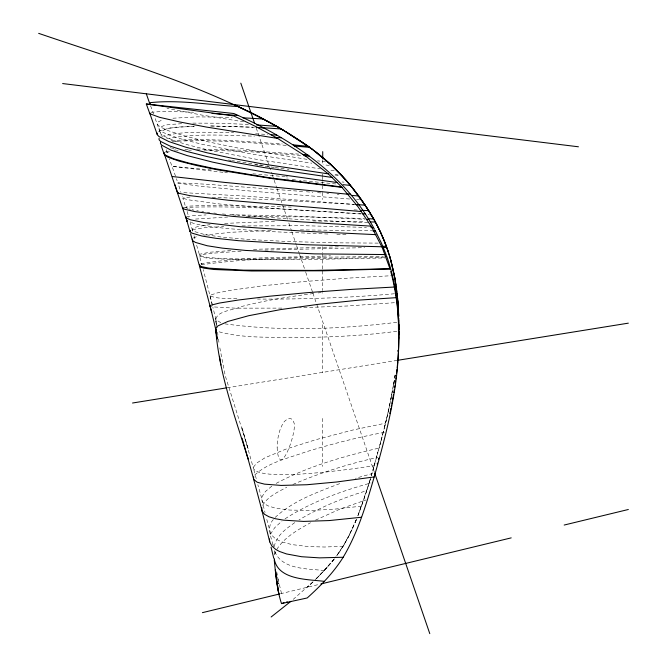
<?xml version="1.0" encoding="UTF-8"?>
<svg xmlns="http://www.w3.org/2000/svg" width="667" height="667" viewBox="0 0 667 667"><rect width="100%" height="100%" fill="white"/><g stroke="black" fill="none" stroke-linecap="round" stroke-linejoin="round"><path stroke-width="0.5" stroke-dasharray="3.33 2.5" d="M394.656 378.389L395.189 374.746M395.181 374.912L394.747 377.805M394.906 376.755L395.147 375.129M393.813 383.633L394.405 380.015M394.364 380.198L387.936 413.056M394.139 381.641L393.03 388.169M393.647 384.601L393.313 386.535M274.27 546.657C276.263 535.618 286.276 528.572 294.872 522.561M392.73 389.828L392.063 393.413M392.446 391.379L392.338 391.963M391.729 395.156L391.837 394.581M391.479 396.423L391.796 394.781M391.554 396.031L390.82 399.7M390.879 399.45L391.221 397.74M390.528 401.15L388.319 411.364M389.445 406.261L389.811 404.561M388.736 409.488L385.543 423.178L352.651 430.065L315.975 439.661L285.734 449.174L264.991 457.779L256.695 463.073L253.685 466.833L253.502 468.501L256.645 480.173M388.002 412.781L384.159 428.731M387.544 414.749L386.76 418.126M386.351 419.818L381.157 440.337M384.767 426.305L385.159 424.746M383.984 429.431L384.384 427.864M383.192 432.549L383.592 430.99M383.492 431.366L379.915 444.997M382.383 435.668L382.791 434.109M381.591 438.711L370.685 477.914M380.04 444.514L380.74 441.887M379.331 447.132L378.489 450.25M377.655 453.277L377.897 452.409L376.863 456.178M376.446 457.687L376.997 455.678M375.513 461.047L376.255 458.362M374.762 463.723L374.954 463.056M374.387 465.066L374.912 463.181M374.587 464.349L374.195 465.733L350.15 469.184L323.537 472.319L299.066 474.237L281.182 474.654L269.335 474.137L260.388 472.82L254.986 470.66L253.502 468.501L241.779 427.097L248.116 448.774L225.271 375.804L219.493 346.098M373.937 466.675L374.262 465.516M373.495 468.209L373.67 467.592M373.603 467.842L372.278 472.494M274.587 554.877L275.83 551.284M371.903 473.787L372.078 473.17M371.627 474.712L371.936 473.653L355.419 478.314M371.319 475.779L371.719 474.404M370.794 477.572L369.651 481.407M370.06 480.04L370.377 478.973M369.743 481.107L367.792 487.485M370.127 479.815L363.54 500.492M369.068 483.333L358.087 515.283M367.125 489.603L367.459 488.544M362.881 502.376L357.896 515.774M357.912 515.716L366.792 490.654C343.172 497.715 320.202 507.27 299.008 519.901M356.37 519.551L348.257 537.335L339.937 551.25M212.465 305.528L209.997 295.764L210.48 295.139L217.033 292.963L231.216 290.237L262.406 285.851L302.118 281.724L348.649 278.089L391.204 275.729M356.245 519.851L354.536 523.895M356.386 519.518L349.983 533.883M353.368 526.58L343.964 545.014L335.418 557.437M270.469 534.275L274.679 527.722L281.983 521.035M349.683 534.517L342.996 546.573L336.543 555.995M262.623 505.336C267.884 496.423 277.939 491.946 286.735 487.31M276.755 549.466C284.551 537.002 298.074 529.756 310.522 522.728M339.103 552.459L336.368 556.211M273.328 519.576C265.825 527.43 271.694 538.086 273.47 546.915M334.384 558.813L325.888 568.809M333.909 559.413L329.064 565.232M334.192 559.054L319.026 576.013M254.769 475.004C268.509 462.239 288.002 458.362 305.169 452.109C331.307 444.097 357.812 437.235 384.709 432.308M328.756 565.599L327.48 567.042M327.163 567.392L315.908 579.106M325.571 569.151L313.832 581.107M275.196 517.409C293.78 500.15 318.593 491.804 341.854 482.808M318.551 576.488L315.358 579.64M312.289 582.574L312.881 582.008M312.573 582.299L307.204 587.277L310.547 584.209M311.122 583.667L311.706 583.125M313.073 581.807L293.255 599.341M271.828 486.135L265.391 491.521L262.106 496.582L261.831 500.025L265.041 512.531M285.059 518.809C311.314 501.901 341.129 491.179 371.102 482.908M276.146 483.383C308.287 466.283 343.747 456.22 379.073 448.082M158.554 131.599C169.576 126.605 182.216 127.23 194.055 126.288M193.272 238.002L196.915 236.543M315.491 520.152L340.47 508.871L366.033 499.942M292.871 484.475C320.327 472.711 348.966 463.707 378.131 457.287M165.091 152.084L169.201 150.834M161.231 120.385L157.704 122.194L157.053 123.62L161.314 135.801M161.798 136.335C185.159 130.34 209.788 132.641 233.683 132.741M200.959 263.723C243.622 256.42 287.385 257.754 330.54 255.811M186.577 216.708L193.905 215.524L206.061 214.941M201.309 264.766C261.472 256.295 322.736 257.679 383.425 256.361M166.475 152.51L169.551 151.743M192.505 229.573L204.694 227.705L223.77 226.513M280.365 593.78L318.834 584.459M166.733 138.753C195.556 133.175 225.229 135.318 254.394 136.16M150.9 112.248L165.349 111.281L193.605 112.223M184.017 207.445C243.155 205.178 302.409 210.555 361.472 213.715M227.164 387.769L397.215 360.38M203.794 235.109L232.333 232.216L272.353 230.39M195.531 219.068L227.647 217.05M396.757 322.328C339.895 329.131 281.816 331.649 224.971 323.87M361.547 506.136L335.493 509.054L311.197 510.472L289.695 510.055L275.429 508.179L267.309 505.619L262.748 502.109L257.846 484.684M313.34 293.555C289.361 296.69 265.374 300.308 241.954 306.42C234.059 310.605 210.872 310.43 216.592 324.879M396.757 331.291C366.575 335.284 336.126 337.043 305.694 337.402C276.63 336.61 246.523 339.37 218.226 331.582M318.192 292.946L321.127 292.588M210.113 224.654L198.683 226.313L193.272 228.022L192.163 229.473L193.48 233.909M171.177 140.67C208.179 137.952 245.323 141.487 282.258 143.947M174.262 150.108L175.938 149.933M172.286 141.521C210.405 139.111 248.624 142.713 286.643 145.373M172.936 118.217L197.941 116.858L232.191 117.342M394.397 293.755C348.891 297.891 303.16 299.3 257.479 299.066M394.397 302.71L347.157 305.995L299.7 307.77M176.313 150.884L178.156 150.734M343.18 546.281L324.612 547.023L308.437 546.581L292.079 544.614L281.641 541.854L275.754 539.069L270.894 534.409L266.15 517.083M181.691 123.537C174.412 124.904 164.29 123.011 158.896 128.756L159.613 130.207L161.814 131.833L170.118 135.459L182.75 139.42L202.993 144.522L252.418 154.177L311.814 163.198M224.621 223.412L275.271 221.336M230.89 250.517L209.255 252.284L199.892 254.21L199.216 255.027L202.001 264.941M241.129 251.151L209.405 253.427L201.809 254.677L199.5 256.036L202.935 257.495L211.697 258.629L244.539 259.78L308.579 259.546L385.251 257.921M253.452 249.35L340.295 246.79M194.364 126.171C183.425 127.831 169.034 124.954 160.297 132.508L160.939 134.059L163.048 135.76L173.887 140.554L187.202 144.697L207.946 149.917L257.937 159.613L320.393 168.851M264.891 250.108L364.607 247.632M184.892 149.358L188.311 149.233M190.028 197.057L182.783 198.032L185.826 207.537L187.702 208.563M384.359 257.487L278.923 259.221L240.47 259.021L215.391 258.087L205.111 257.02L199.683 255.561L196.423 244.456M188.711 150.225L191.412 150.167M241.988 225.93L304.319 225.721L366.466 227.405M192.771 123.12L218.934 123.22L248.449 124.437M281.891 308.112L235.259 308.171L211.781 306.828M246.39 216.692L304.319 216.867L364.657 218.493M300.358 229.873L371.919 230.782M196.673 149.075L240.937 150.15L298.699 154.094M378.222 243.113L335.668 242.83L288.327 241.529L250.05 239.578L222.294 237.194L204.694 234.567L194.347 231.524L192.321 229.973L189.928 221.094M312.823 220.96L364.891 221.702M210.322 126.005L253.026 127.247M211.256 125.93L254.394 127.247M230.357 214.724L292.996 216.025L365.107 219.301M204.127 150.092L246.523 151.501L301.951 155.453M183.792 192.663L246.331 196.198L354.986 204.469M345.998 234.542L336.068 234.275M212.156 197.299L273.195 199.8L354.035 204.419M236.927 298.733C228.181 297.699 217.959 299.525 209.997 295.764L203.252 269.61M280.474 206.712L207.654 205.386L190.112 206.07L186.577 206.695L185.826 207.537M327.947 234.025L270.577 231.616L226.738 228.573L202.001 225.396L192.938 223.195L190.003 221.494M282.533 206.787L291.246 207.087M367.884 222.77L294.147 219.151L237.677 215.324M324.295 570.535C307.32 568.576 280.632 569.835 274.245 550L274.871 556.145M354.019 209.872L357.729 210.072M368.242 214.39L369.326 214.449M360.88 213.982L275.146 208.579L220.293 204.077L188.428 199.833L183.008 198.282L182.174 196.165M255.644 133.759L267.625 134.501M349.633 199.008L251.959 191.196L198.433 186.035L177.889 183.025L176.43 178.689M356.595 199.541L359.571 199.775M302.626 191.479L207.12 184.267L177.914 182.808L180.949 192.413M306.328 191.771L312.84 192.288M317.509 192.655L321.261 192.955M326.888 193.405L328.773 193.555M337.227 194.23L339.103 194.389M235.96 215.183L229.756 214.641M252.893 173.795L284.809 176.688M285.768 176.772L287.685 176.947M211.372 170.002L172.028 166.341L176.13 177.872M342.004 181.966L344.005 182.158M225.78 214.274L221.002 213.799M335.818 183.959L299.408 180.315M286.61 179.014L288.494 179.206M292.246 179.59L295.815 179.957M222.953 172.319L171.986 166.366L169.385 158.921M224.754 172.511L227.53 172.811M335.418 174.629L338.069 174.921M334.917 175.012L338.477 175.396M213.865 213.031L216.45 213.323M334.184 170.56L329.315 169.977M329.273 165.458L323.445 164.724M207.37 212.239L209.705 212.54M325.596 161.881L317.6 160.822M287.319 169.218L289.036 169.451M280.89 168.367L285.593 168.993M275.296 167.609L279.948 168.242M274.37 167.475L265.208 166.2M306.987 159.346L236.285 147.74L206.845 141.587L185.509 136.201L168.818 130.882L160.23 126.98L157.279 124.395L154.752 117.317M267.042 165.958L268.859 166.216M258.904 165.291L263.39 165.941M263.398 165.433L232.274 160.63M255.353 164.766L258.004 165.158M201.809 211.456L203.643 211.731M243.688 121.844L201.726 115.049L166.967 108.388M228.389 159.972L231.307 160.464M196.773 210.639L198.341 210.914M191.963 209.705L193.864 210.097M188.869 208.929L190.295 209.313M172.344 148.399L173.879 148.891M170.227 147.665L171.577 148.149M220.819 322.711L216 319.801L212.865 307.237M150.592 105.795L153.51 113.832M166.183 149.742L168.101 155.228M256.27 128.164L271.919 173.754M272.253 174.737L276.647 187.535M276.98 188.503L287.627 219.51M288.819 222.978L291.521 230.865M291.863 231.858L296.256 244.656M296.598 245.639L299.3 253.518M299.55 254.244L305.386 271.244M305.719 272.228L312.823 292.913M312.89 293.105L374.454 472.444M281.516 593.497L277.639 577.364M187.102 211.414L188.803 217.225M194.005 235.676L195.398 240.695M209.997 295.764L212.406 305.269M273.02 544.714L273.52 547.04M276.755 571.936L277.464 576.005M277.622 576.947L278.848 583.958L278.706 583.125M217.033 327.68L215.641 318.476L216.65 325.513M218.459 339.003L219.193 344.072M217.55 332.241L217.917 335.084M322.728 159.772L322.728 164.607M322.728 174.029L322.728 176.146M322.728 176.396L322.728 180.524M322.728 181.624L322.728 184.367M322.728 185.551L322.728 191.687M322.728 192.455L322.728 199.475M322.728 246.665L322.728 253.051M322.728 254.044L322.728 270.552M322.728 270.844L322.728 290.579M322.728 292.571L322.728 293.172M322.728 324.721L322.728 372.786M322.728 418.417L322.728 466.475M277.147 447.515C278.931 483.208 298.016 429.406 293.788 422.378C291.879 414.624 283.625 420.385 282.074 425.187C278.531 432.041 277.314 439.878 277.147 447.515"/><path stroke-width="1" d="M398.816 329.556L398.841 324.262M390.003 268.884L382.299 247.74L371.752 227.197L358.121 206.887L341.596 186.952L268.859 177.689L213.457 168.451L188.969 163.098L173.67 158.771L165.099 154.977L163.999 153.693L164.374 152.576M398.833 327.655L398.816 329.932M398.724 334.5L398.799 331.074L398.524 340.095M186.018 217.025L187.127 221.486L164.307 153.96M398.541 339.761L398.299 307.72L397.073 293.513L395.289 293.672M398.583 338.819L398.641 337.277M398.524 349.066C399.783 317.842 397.257 285.976 386.752 256.353L385.084 256.361M398.457 350.592L397.849 360.222M397.849 351.259L397.924 350.283M261.798 507.837L261.831 510.18L269.735 541.879L271.786 545.931L275.754 549.45L279.473 551.459L286.518 553.943L301.517 556.72L319.551 557.87L343.18 557.262C357.971 532.466 366.241 504.494 374.195 476.93C383.909 442.371 393.255 407.479 397.015 371.686M397.724 361.739L397.582 363.465M397.515 364.215L397.182 367.659M397.14 370.518C400.358 337.502 399.466 303.66 390.745 271.511M397.132 370.594L397.082 371.06M397.023 369.21L396.582 373.195M396.231 376.113L395.848 379.048M395.589 380.99L395.181 383.867M394.897 385.776L394.597 387.727M394.289 389.67L393.813 392.58M389.97 268.768L313.89 270.393L243.472 270.143L209.138 268.151L201.359 266.592L199.4 265.533L199.591 264.44M393.48 394.522L393.146 396.456M192.254 239.061L192.746 240.729L195.506 242.438L207.162 245.748L222.294 248.124L245.698 250.433L314.34 253.869L385.117 254.552M392.971 397.424L392.446 400.325M157.195 133.05L157.279 134.676L158.888 136.477L168.818 141.554L185.509 147.124L206.845 152.735L231.141 158.062L263.24 164.049L328.256 173.862L341.596 186.952M392.171 401.784L391.837 403.527M391.221 406.695L391.554 404.986M390.528 410.105L390.879 408.396M149.625 112.898L157.279 134.676M389.811 413.515L390.17 411.814M253.685 476.913L253.502 478.664L262.181 511.289L264.557 514.307L269.018 516.8L275.429 518.743L283.508 520.152L303.618 521.411L329.215 520.568L361.547 517.242M394.364 287.035L351.976 289.353L306.987 292.688L269.776 296.198L238.619 299.992L219.401 303.068L211.064 305.152L209.997 305.961L211.664 312.206L199.491 266.158L199.9 265.458M150.559 103.877L149.625 102.718C178.898 99.525 208.829 104.819 238.211 106.553M378.489 459.255L378.723 458.387M377.18 464.015L377.422 463.148M159.096 138.244L159.063 139.728L160.539 141.387L170.118 146.115L186.46 151.351L207.47 156.662L231.499 161.739L263.357 167.467L332.183 177.455M160.53 141.946L160.43 143.522L161.814 145.264L171.144 150.2L187.202 155.603L212.49 162.098L236.827 167.2L268.951 172.903L337.427 182.583M343.18 557.262C333.517 572.703 320.685 585.843 307.204 597.966L281.441 603.593L282.391 603.243M190.629 230.357L190.003 231.666L191.821 233.091L202.001 236.043L216.166 238.344L238.644 240.704L306.487 244.756L381.874 246.773M361.556 211.564L228.781 200.292L189.862 195.639L177.73 193.055L178.439 192.796M290.945 601.292L271.144 616.983M183.275 207.67L182.783 208.196L184.35 209.171L194.739 211.589L232.458 216.366L296.273 221.536L371.127 226.138M283.108 603.026L284.017 602.768M286.435 602.101L287.302 601.876M202.401 612.656L279.348 594.022M320.86 583.967L511.205 537.869M564.174 525.046L628.339 509.496M328.256 173.862L306.345 156.645L277.589 138.403L206.245 127.03L179.84 121.986L159.538 117.309L149.85 113.74L146.323 104.002L233.817 113.515C289.436 138.027 343.864 173.12 373.637 227.722L370.952 227.597M132.525 403.018L226.13 387.936M397.916 360.263L628.339 323.153M374.195 476.93L336.643 481.991L306.92 484.734L281.182 485.426L264.457 484.134L257.204 482.241L253.76 479.481L247.732 457.762M396.14 297.674L359.997 300.033L318.192 304.344L280.815 309.546L248.733 315.699L227.914 321.419L217.742 325.996L215.641 328.689L217.184 338.836L215.641 328.689C219.101 373.787 234.867 416.175 248.116 459.013L242.063 438.202M383.425 247.457L386.752 247.432L389.836 256.87M383 246.298L386.335 246.29L384.35 241.112M172.303 176.522L224.187 182.358L348.007 194.214M370.168 221.869L375.388 222.044L379.907 230.957M375.946 234.651L304.861 231.266L240.262 226.713L203.643 222.478L190.295 219.76L185.826 217.717M375.279 223.061L376.346 223.837M372.786 230.815L375.388 230.915L381.299 242.863L386.41 255.419M368.267 218.634L373.745 219.068M242.921 117.809L263.415 118.993L265.066 119.868M324.295 581.366C307.595 579.198 277.514 580.198 274.154 558.371M256.128 127.414L263.415 127.847M370.585 214.516L372.986 217.734M369.485 211.856L368.759 210.689L361.431 210.272M366.933 219.41L368.759 219.518M261.639 127.655L281.232 128.964L280.824 128.723M256.553 124.921L276.697 126.321L277.831 126.972M274.879 137.335L281.232 137.769M357.762 204.661L365.166 205.153L365.624 205.836M362.398 213.773L365.166 213.965M271.377 134.751L276.697 135.134M212.039 113.407L238.211 115.508M351.267 195.373L358.688 195.99L359.938 197.69M355.911 204.544L358.688 204.777M293.18 144.839L308.279 146.39M294.264 146.015L309.688 147.399L312.581 149.516M302.393 154.419L307.954 154.911M303.877 155.628L309.688 156.153M343.121 184.684L350.392 185.401L341.979 175.721M346.765 193.805L350.392 194.164M342.038 187.427L274.37 178.973L218.059 169.918L196.648 165.533L179.273 161.172L167.842 157.187L164.29 154.527M62.64 83.558L578.431 146.79M38.661 33.35C122.845 62.114 209.905 86.868 286.993 132.425M210.989 306.637L209.997 305.961M146.29 104.027L233.817 115.941L255.594 126.447L277.589 138.403M235.184 105.161L233.817 104.544L253.994 114.14M235.734 105.419L237.944 106.428M239.061 106.945L243.305 108.938M244.155 109.338L245.856 110.155M246.707 110.564L248.416 111.389M249.266 111.806L261.964 118.226M254.719 114.507L272.936 124.179M262.69 118.609L263.415 118.993M266.3 120.535L267.542 121.202M267.951 121.427L278.114 127.139M273.77 124.654L275.863 125.838M276.28 126.08L276.697 126.321M277.947 127.038L278.397 127.305M278.306 127.247L279.531 127.964M279.023 127.672L279.815 128.131M279.748 128.089L280.949 128.798M281.182 128.931L281.749 129.265M281.541 129.148L282.083 129.473M281.899 129.356L282.975 129.998M282.766 129.873L283.333 130.215M283.275 130.182L311.923 149.024L330.724 164.457M285.368 131.432L303.602 143.122M288.186 133.15L300.825 141.246M302.043 142.063L307.954 146.156M304.977 144.064L310.622 148.074M308.496 146.54L309.471 147.24M312.031 149.1C328.914 161.364 343.772 176.288 356.361 192.913M315.416 151.651L331.332 165.083L346.548 180.832M330.965 164.691L332.516 166.141M332.85 166.45L341.079 174.754M341.337 175.029L341.821 175.546M216.517 330.49L215.708 329.315L211.481 311.539M346.915 181.257L349.049 183.784M349.316 184.092L351.701 187.002M351.05 186.201L351.484 186.735M351.626 186.91L367.434 208.596M352.56 188.061L353.393 189.103M353.81 189.628L354.644 190.687M355.052 191.212L355.87 192.271M356.687 193.33L357.087 193.864M356.953 193.68L359.28 196.79M357.495 194.389L358.688 195.99M359.855 197.574L362.056 200.642M360.355 198.257L361.581 199.967M361.989 200.534L363.59 202.835M362.556 201.351L372.169 216.308M363.982 203.41L365.166 205.153M366.308 206.87L369.243 211.456M369.393 211.706L370.427 213.39M369.726 212.239L370.077 212.815M370.193 213.006C380.365 229.64 388.019 247.832 392.488 266.825M372.761 217.334L373.345 218.359M373.295 218.259L374.304 220.06M373.862 228.122L374.412 229.115M374.195 219.86L375.179 221.644M375.079 221.469L375.663 222.545M374.962 230.115L375.388 230.915M376.738 224.587L377.13 225.338M377.514 226.088L377.897 226.847M378.272 227.597L378.648 228.356M379.023 229.123L380.123 231.407M380.482 232.174L381.532 234.484M199.491 266.158L200.692 267.192L203.977 268.151L213.824 269.493L251.634 270.985L324.045 270.794L390.02 268.934M380.607 232.458L384.15 240.629M381.874 235.251L383.55 239.161M383.75 239.645L386.693 247.29M174.946 184.717L177.73 193.055M163.999 153.693L161.314 146.048M387.068 248.349L388.578 252.81M146.323 93.822L149.541 103.06M240.812 83.15L254.702 123.595M374.687 473.128L429.79 633.65M281.516 603.618C276.863 589.57 275.805 574.687 274.245 560.063M389.428 255.503L389.97 257.312M186.86 220.71L190.003 231.666M390.02 257.487L390.345 258.621M390.262 258.337L390.587 259.488M390.512 259.196L394.939 278.731M190.545 233.658L199.216 265.174M390.745 260.055L394.656 277.155L397.624 298.841M273.687 557.962L271.044 547.232M392.713 267.792L394.731 277.589M269.735 541.879L269.41 538.944M394.856 278.256L395.089 279.581M278.706 593.163L275.379 569.793L276.938 583.708L276.755 581.966L278.848 594.072M219.493 356.27L220.952 365.007M395.206 280.248L395.423 281.582M395.306 280.832L397.64 298.916L398.708 316.683M395.531 282.241L395.965 285.051M396.273 287.16L396.823 291.396M397.782 300.617L398.191 305.97M398.516 311.622L398.683 315.95M398.749 318.142L398.791 320.36M398.791 320.26L398.816 322.044M398.816 321.878L398.841 326.471M322.728 151.626L322.728 158.729"/></g></svg>
